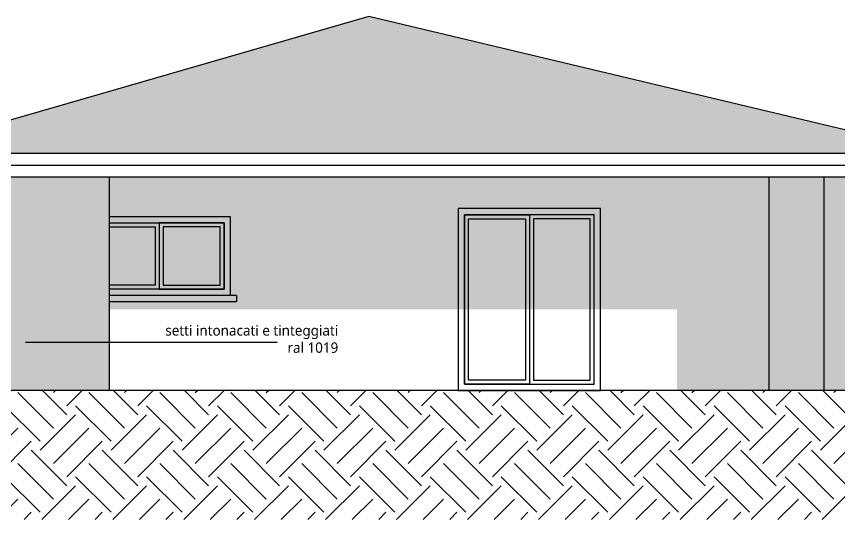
# Model space of a CAD drawing. Header units: millimetres. Extents: x 2622 to 2811, y 687 to 801.
# Drawn here: x 2714.1 to 2724.51, y 769.97 to 776.33 of the extents above; entities that cross this region are included whole.
import ezdxf

# ---------------------------------------------------------------- set-up
doc = ezdxf.new("R2010")
doc.units = ezdxf.units.MM
for name, color, linetype in [('costruito', 10, 'Continuous'), ('Muri', 3, 'Continuous'), ('Retino', 8, 'Continuous'), ('Sottile', 5, 'Continuous'), ('Verde', 84, 'Continuous')]:
    doc.layers.add(name, color=color, linetype=linetype)
doc.styles.add('STYLE2', font='l_10646.ttf')

msp = doc.modelspace()

# ---------------------------------------------------------------- hatches: boundary and pattern name
at = {"layer": 'costruito'}
h = msp.add_hatch(dxfattribs=at)
h.set_pattern_fill('DOTS', color=47, scale=0.02)
h.paths.add_polyline_path([(2724.3142, 774.2997), (2723.6176, 774.2997), (2723.6176, 771.5997), (2724.3142, 771.5997)])
h.paths.add_polyline_path([(2725.1176, 774.2997), (2724.7142, 774.2997), (2724.7142, 771.5997), (2725.1176, 771.5997)])
h.paths.add_polyline_path([(2724.7142, 774.2997), (2724.3142, 774.2997), (2724.3142, 771.5997), (2724.7142, 771.5997)])
h.paths.add_polyline_path([(2713.0676, 774.2997), (2713.0676, 771.5997), (2715.2676, 771.5997), (2715.2676, 774.2997)])
at = {"layer": 'Retino'}
h = msp.add_hatch(dxfattribs=at)
h.set_pattern_fill('COPPI03', color=256, scale=0.15, pattern_type=2)
h.set_pattern_definition([(0, (0.015, 0.1095), (0.15, 0.15), [0.0075, -0.1425]), (0, (0.015, 0.12), (0.15, 0.15), [0.0075, -0.1425]), (0, (0.0825, 0.03), (0.15, 0.15), [0.0225, -0.1275]), (0, (0.0825, 0.045), (0.15, 0.15), [0.0225, -0.1275]), (90, (0, 0), (-0.15, 0.15), [0.15, 0.15]), (90, (0.0375, 0), (-0.15, 0.15), [0.15, 0.15]), (45, (0.0375, 0), (2e-17, 0.15), [0.0212132034, -0.190918831]), (45, (0.0375, 0.015), (2e-17, 0.15), [0.0212132034, -0.190918831]), (135, (0, 0), (-0.15, 2e-17), [0.0212132034, -0.190918831]), (135, (0, 0.015), (-0.15, 2e-17), [0.0212132034, -0.190918831]), (26.5650512, (0.0525, 0.015), (0.15, 6e-11), [0.03354102, -0.301869177]), (26.5650512, (0.0525, 0.03), (0.15, 6e-11), [0.03354102, -0.301869177]), (26.5650512, (0.0225, 0.1095), (0.15, 6e-11), [0.01677, -0.3186401965]), (26.5650512, (0.0225, 0.12), (0.15, 6e-11), [0.01677, -0.3186401965]), (153.4349488, (0.135, 0.015), (-0.15, 6e-11), [0.03354102, -0.301869177]), (153.4349488, (0.135, 0.03), (-0.15, 6e-11), [0.03354102, -0.301869177]), (153.4349488, (0.015, 0.1095), (-0.15, 6e-11), [0.01677, -0.3186401965]), (153.4349488, (0.015, 0.12), (-0.15, 6e-11), [0.01677, -0.3186401965])])
h.paths.add_polyline_path([(2718.5551, 776.3284), (2712.5676, 774.5997), (2725.8176, 774.5997)])
h = msp.add_hatch(dxfattribs=at)
h.set_pattern_fill('EARTH', color=256, scale=0.1, angle=45)
h.paths.add_polyline_path([(2726.1657, 771.5997), (2710.3237, 771.5997), (2710.3237, 769.9665), (2726.1657, 769.9665)])
h.paths.add_polyline_path([(2743.1965, 771.5997), (2728.3358, 771.5997), (2728.3358, 769.9665), (2743.1965, 769.9665)])
at = {"layer": 'Verde'}
h = msp.add_hatch(color=252, dxfattribs=at)
h.dxf.hatch_style = 1
h.paths.add_polyline_path([(2724.3142, 774.2997), (2715.2676, 774.2997), (2715.2676, 772.6262), (2722.4585, 772.6262), (2722.4585, 771.5997), (2724.3142, 771.5997)])

# ---------------------------------------------------------------- linework, layer by layer
for p, q in [((2718.5551, 776.3284), (2712.5676, 774.5997)), ((2725.8176, 774.5997), (2718.5551, 776.3284)), ((2712.4176, 774.5997), (2725.9676, 774.5997)), ((2712.5676, 774.4497), (2725.8176, 774.4497)), ((2712.5676, 774.2997), (2725.8176, 774.2997)), ((2715.2676, 774.2997), (2715.2676, 771.5997)), ((2723.6176, 774.2997), (2723.6176, 771.5997)), ((2724.3142, 774.2997), (2724.3142, 771.5997)), ((2715.2676, 773.7997), (2716.8028, 773.7997)), ((2716.8028, 773.7997), (2716.8028, 772.7997)), ((2716.8828, 772.7997), (2715.2676, 772.7997)), ((2716.8828, 772.7997), (2716.8828, 772.7197)), ((2716.8828, 772.7197), (2715.2676, 772.7197))]:
    msp.add_line(p, q)
msp.add_lwpolyline([(2719.6885, 771.5997), (2721.4885, 771.5997), (2721.4885, 773.8997), (2719.6885, 773.8997)], close=True)
at = {"layer": 'Muri'}
msp.add_line((2726.1657, 771.5997), (2710.3051, 771.5997), dxfattribs=at)
at = {"layer": 'Sottile'}
for p, q in [((2720.5885, 773.8197), (2720.5885, 771.6797)), ((2715.9028, 773.7197), (2715.9028, 772.8797)), ((2717.3966, 772.2055), (2714.2096, 772.2055))]:
    msp.add_line(p, q, dxfattribs=at)
for points in [[(2719.7685, 771.6797), (2721.4085, 771.6797), (2721.4085, 773.8197), (2719.7685, 773.8197)], [(2719.7685, 773.8197), (2720.5885, 773.8197), (2720.5885, 771.6797), (2719.7685, 771.6797)], [(2716.7228, 773.7197), (2715.9028, 773.7197), (2715.9028, 772.8797), (2716.7228, 772.8797)], [(2719.8185, 773.7697), (2720.5385, 773.7697), (2720.5385, 771.7297), (2719.8185, 771.7297)], [(2721.3585, 773.7697), (2720.6385, 773.7697), (2720.6385, 771.7297), (2721.3585, 771.7297)], [(2716.6728, 773.6697), (2715.9528, 773.6697), (2715.9528, 772.9297), (2716.6728, 772.9297)]]:
    msp.add_lwpolyline(points, close=True, dxfattribs=at)
for points in [[(2715.2676, 773.7197), (2716.7228, 773.7197), (2716.7228, 772.8797), (2715.2676, 772.8797)], [(2715.2676, 773.6697), (2715.8528, 773.6697), (2715.8528, 772.9297), (2715.2676, 772.9297)]]:
    msp.add_lwpolyline(points, dxfattribs=at)

# ---------------------------------------------------------------- texts
at = {"insert": (2718.1689, 772.4231), "char_height": 0.130528, "width": 7.110599, "attachment_point": 3, "style": 'STYLE2'}
msp.add_mtext('setti intonacati e tinteggiati\\Pral 1019', dxfattribs=at)

doc.saveas('drawing.dxf')
